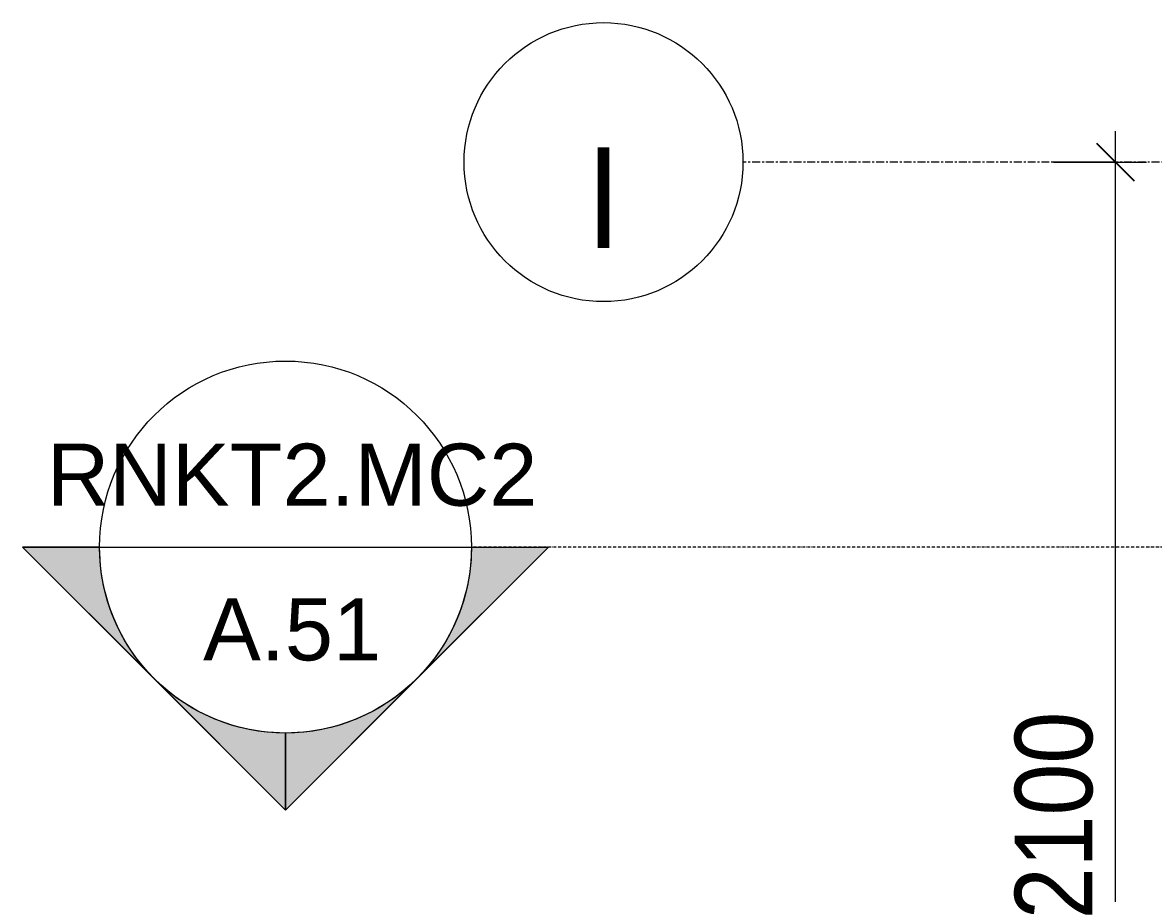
# Model space of a CAD drawing. Header units: millimetres. Extents: x 46404 to 154333, y -1327 to 55734.
# Drawn here: x 65594 to 67419, y 52358 to 53762 of the extents above; entities that cross this region are included whole.
import ezdxf

# ---------------------------------------------------------------- set-up
doc = ezdxf.new("R2010")
doc.units = ezdxf.units.MM
doc.linetypes.add('Dash Dot 3_16_', pattern=[7.9375, 4.7625, -1.5875, 0, -1.5875])
doc.linetypes.add('Grid Line', pattern=[22.225, 12.7, -3.175, 3.175, -3.175])
for name, color, linetype, lineweight in [('A-ANNO-DIMS', 211, 'Continuous', 9), ('A-ANNO-DIMS-50', 211, 'Continuous', 9), ('G-ANNO-SYMB', 111, 'Continuous', 9), ('G-ANNO-SYMB-1', 111, 'Dash Dot 3_16_', 18), ('S-GRID-1', 1, 'Grid Line', 9), ('S-GRID-IDEN', 1, 'Continuous', 9)]:
    doc.layers.add(name, color=color, linetype=linetype, lineweight=lineweight)
doc.styles.add('Arial_3', font='arial.ttf', dxfattribs={"height": 100})
doc.styles.add('Tahoma_B', font='tahomabd.ttf', dxfattribs={"height": 162.5})
doc.styles.add('UTM Avo', font='', dxfattribs={"width": 0.9, "height": 125})
doc.styles.get('UTM Avo').set_extended_font_data('UTM Avo')
doc.dimstyles.new('1_Dim_chi_tiet_2_5', dxfattribs={"dimscale": 304.8, "dimtxt": 124.912619, "dimasz": 0.19685, "dimexe": 0.164042, "dimexo": 0.0625, "dimgap": 0.016404, "dimtad": 1, "dimdec": 0, "dimrnd": 5, "dimzin": 0, "dimdsep": 46, "dimtxsty": 'UTM Avo', "dimblk1": 'OBLIQUE', "dimblk2": 'OBLIQUE', "dimsah": 1, "dimcen": 0.09, "dimdle": 0.164042, "dimazin": 0, "dimtfac": 1, "dimtdec": 4, "dimtix": 1, "dimtmove": 0, "dimatfit": 3, "dimfxl": 0.328084, "dimfxlon": 1, "dimtvp": 1, "dimtolj": 1, "dimtzin": 0, "dimarcsym": 2})

# ---------------------------------------------------------------- blocks, each defined once
blk = doc.blocks.new('Grid - M_Grid Head - Circle-353313-TKCS_RAMP NKT 2 - MẶT BẰNG')
at = {"layer": 'S-GRID-IDEN'}
blk.add_circle((0, 0), 4.5, dxfattribs=at)
blk = doc.blocks.new('DIMBLOCK7-TKCS_RAMP NKT 2 - MẶT BẰNG')
at = {"layer": 'A-ANNO-DIMS-50'}
for p, q in [((67357.6, 51386.9), (67357.6, 53586.9)), ((67257.6, 53536.9), (67407.6, 53536.9)), ((67357.6, 53536.9), (67257.6, 53536.9)), ((67257.6, 51436.9), (67407.6, 51436.9)), ((67357.6, 51436.9), (67257.6, 51436.9))]:
    blk.add_line(p, q, dxfattribs=at)
at = {"layer": 'A-ANNO-DIMS-50', "lineweight": 25}
for p, q in [((67357.6, 53536.9), (67327.6, 53566.9)), ((67357.6, 53536.9), (67387.6, 53506.9)), ((67357.6, 51436.9), (67327.6, 51466.9)), ((67357.6, 51436.9), (67387.6, 51406.9))]:
    blk.add_line(p, q, dxfattribs=at)
at = {"layer": 'A-ANNO-DIMS-50', "color": 0, "insert": (67195.2, 52315.8), "char_height": 125, "width": 410.824, "attachment_point": 1, "rotation": 90, "line_spacing_factor": 1.110334, "style": 'UTM Avo'}
blk.add_mtext('2100', dxfattribs=at)
blk = doc.blocks.new('_Oblique')
at = {"color": 0, "linetype": 'ByBlock', "lineweight": -2}
blk.add_line((-0.5, -0.5), (0.5, 0.5), dxfattribs=at)
blk = doc.blocks.new('Section - M_Section Head - Filled-352373-TKCS_RAMP NKT 2 - MẶT BẰNG')
at = {"layer": 'G-ANNO-SYMB'}
h = blk.add_hatch(color=256, dxfattribs=at)
edge = h.paths.add_edge_path()
edge.add_line((-6, 8.485), (-6, 6))
edge.add_arc((-6, 0), 6, 90, 135)
edge.add_line((-10.243, 4.243), (-6, 8.485))
h = blk.add_hatch(color=256, dxfattribs=at)
edge = h.paths.add_edge_path()
edge.add_line((-6, 8.485), (-1.757, 4.243))
edge.add_arc((-6, 0), 6, 45, 90)
edge.add_line((-6, 6), (-6, 8.485))
h = blk.add_hatch(color=256, dxfattribs=at)
edge = h.paths.add_edge_path()
edge.add_line((-14.485, 0), (-10.243, 4.243))
edge.add_arc((-6, 0), 6, 135, 180)
edge.add_line((-12, 0), (-14.485, 0))
h = blk.add_hatch(color=256, dxfattribs=at)
edge = h.paths.add_edge_path()
edge.add_line((2.485, 0), (0, 0))
edge.add_arc((-6, 0), 6, 360, 405)
edge.add_line((-1.757, 4.243), (2.485, 0))
for p, q in [((-6, 8.485), (-14.485, 0)), ((-6, 8.485), (-10.243, 4.243)), ((-6, 8.485), (2.485, 0)), ((-6, 6), (-6, 8.485)), ((-6, 8.485), (-6, 6)), ((-1.757, 4.243), (-6, 8.485)), ((-10.243, 4.243), (-14.485, 0)), ((2.485, 0), (-1.757, 4.243)), ((-14.485, 0), (-12, 0)), ((0, 0), (2.485, 0)), ((-12, 0), (-14.485, 0)), ((0, 0), (2.485, 0))]:
    blk.add_line(p, q, dxfattribs=at)
for start, end in [(360, 180), (90, 135), (45, 90), (135, 180), (360, 45), (180, 360)]:
    blk.add_arc((-6, 0), 6, start, end, dxfattribs=at)

msp = doc.modelspace()

# ---------------------------------------------------------------- linework, layer by layer
at = {"layer": 'G-ANNO-SYMB'}
msp.add_line((65718.3, 52916.1), (66318.3, 52916.1), dxfattribs=at)
at = {"layer": 'G-ANNO-SYMB-1'}
msp.add_line((81983.7, 52916.1), (66318.3, 52916.1), dxfattribs=at)
at = {"layer": 'S-GRID-1'}
msp.add_line((68006.5, 53536.9), (66756.5, 53536.9), dxfattribs=at)

# ---------------------------------------------------------------- block references
at = {"layer": 'G-ANNO-SYMB', "extrusion": (0, 0, -1), "xscale": 49.99999999999998, "yscale": 49.99999999999998, "zscale": 49.99999999999998, "rotation": 180}
msp.add_blockref('Section - M_Section Head - Filled-352373-TKCS_RAMP NKT 2 - MẶT BẰNG', (-66318.3, 52916.1), dxfattribs=at)
at = {"layer": 'S-GRID-IDEN', "xscale": 49.99999999999998, "yscale": 49.99999999999998, "zscale": 49.99999999999998, "rotation": 89.9999999999998}
msp.add_blockref('Grid - M_Grid Head - Circle-353313-TKCS_RAMP NKT 2 - MẶT BẰNG', (66531.5, 53536.9), dxfattribs=at)

# ---------------------------------------------------------------- texts
at = {"layer": 'G-ANNO-SYMB', "char_height": 100, "attachment_point": 5, "line_spacing_factor": 0.936439, "style": 'Arial_3'}
for s, insert, width in [('\\pt635,1270,1905,2540,3175,3810,4445,5080,5715,6350,6985,7620,8255,8890,9525,10160,10795,11430,12065,12700,13335,13970,14605,15240,15875,16510,17145,17780,18415,19050,19685,20320;RNKT2.MC2', (66029, 53032.1), 807), ('\\pt635,1270,1905,2540,3175,3810,4445,5080,5715,6350,6985,7620,8255,8890,9525,10160,10795,11430,12065,12700,13335,13970,14605,15240,15875,16510,17145,17780,18415,19050,19685,20320;A.51', (66029, 52782.6), 297.5)]:
    msp.add_mtext(s, dxfattribs=dict(at, insert=insert, width=width))

# ---------------------------------------------------------------- dimensions: what is measured, and where the dimension line sits
at = {"layer": 'A-ANNO-DIMS'}
dim = msp.add_linear_dim(base=(67357.6, 53536.9), p1=(67257.6, 51436.9), p2=(67257.6, 53536.9), angle=90, dimstyle='1_Dim_chi_tiet_2_5', override={"dimpost": '<>', "dimfxl": 2100}, dxfattribs=at)
dim.commit()
dim.dimension.update_dxf_attribs({"geometry": 'DIMBLOCK7-TKCS_RAMP NKT 2 - MẶT BẰNG', "text_midpoint": (67287.9, 52486.9)})

# ---------------------------------------------------------------- next in the draw order: texts
at = {"layer": 'S-GRID-IDEN', "insert": (66531.3, 53479.7), "char_height": 162.5, "width": 109, "attachment_point": 5, "line_spacing_factor": 0.996129, "style": 'Tahoma_B', "bg_fill": 3, "box_fill_scale": 1.25, "bg_fill_color": 256, "bg_fill_true_color": 13158600, "bg_fill_transparency": 0}
msp.add_mtext('\\pt634.99962,1269.99925,1905.0005,2540.00013,3174.99975,3809.99937,4445.00062,5080.00025,5714.99987,6349.9995,6985.00075,7620.00037,8255,8889.99962,9524.99925,10160.0005,10795.00013,11429.99975,12064.99938,12700.00063,13335.00025,13969.99988,14604.9995,15240.00075,15875.00038,16510,17144.99963,17779.99925,18415.0005,19050.00013,19684.99975,20319.99938;I', dxfattribs=at)

doc.saveas('drawing.dxf')
